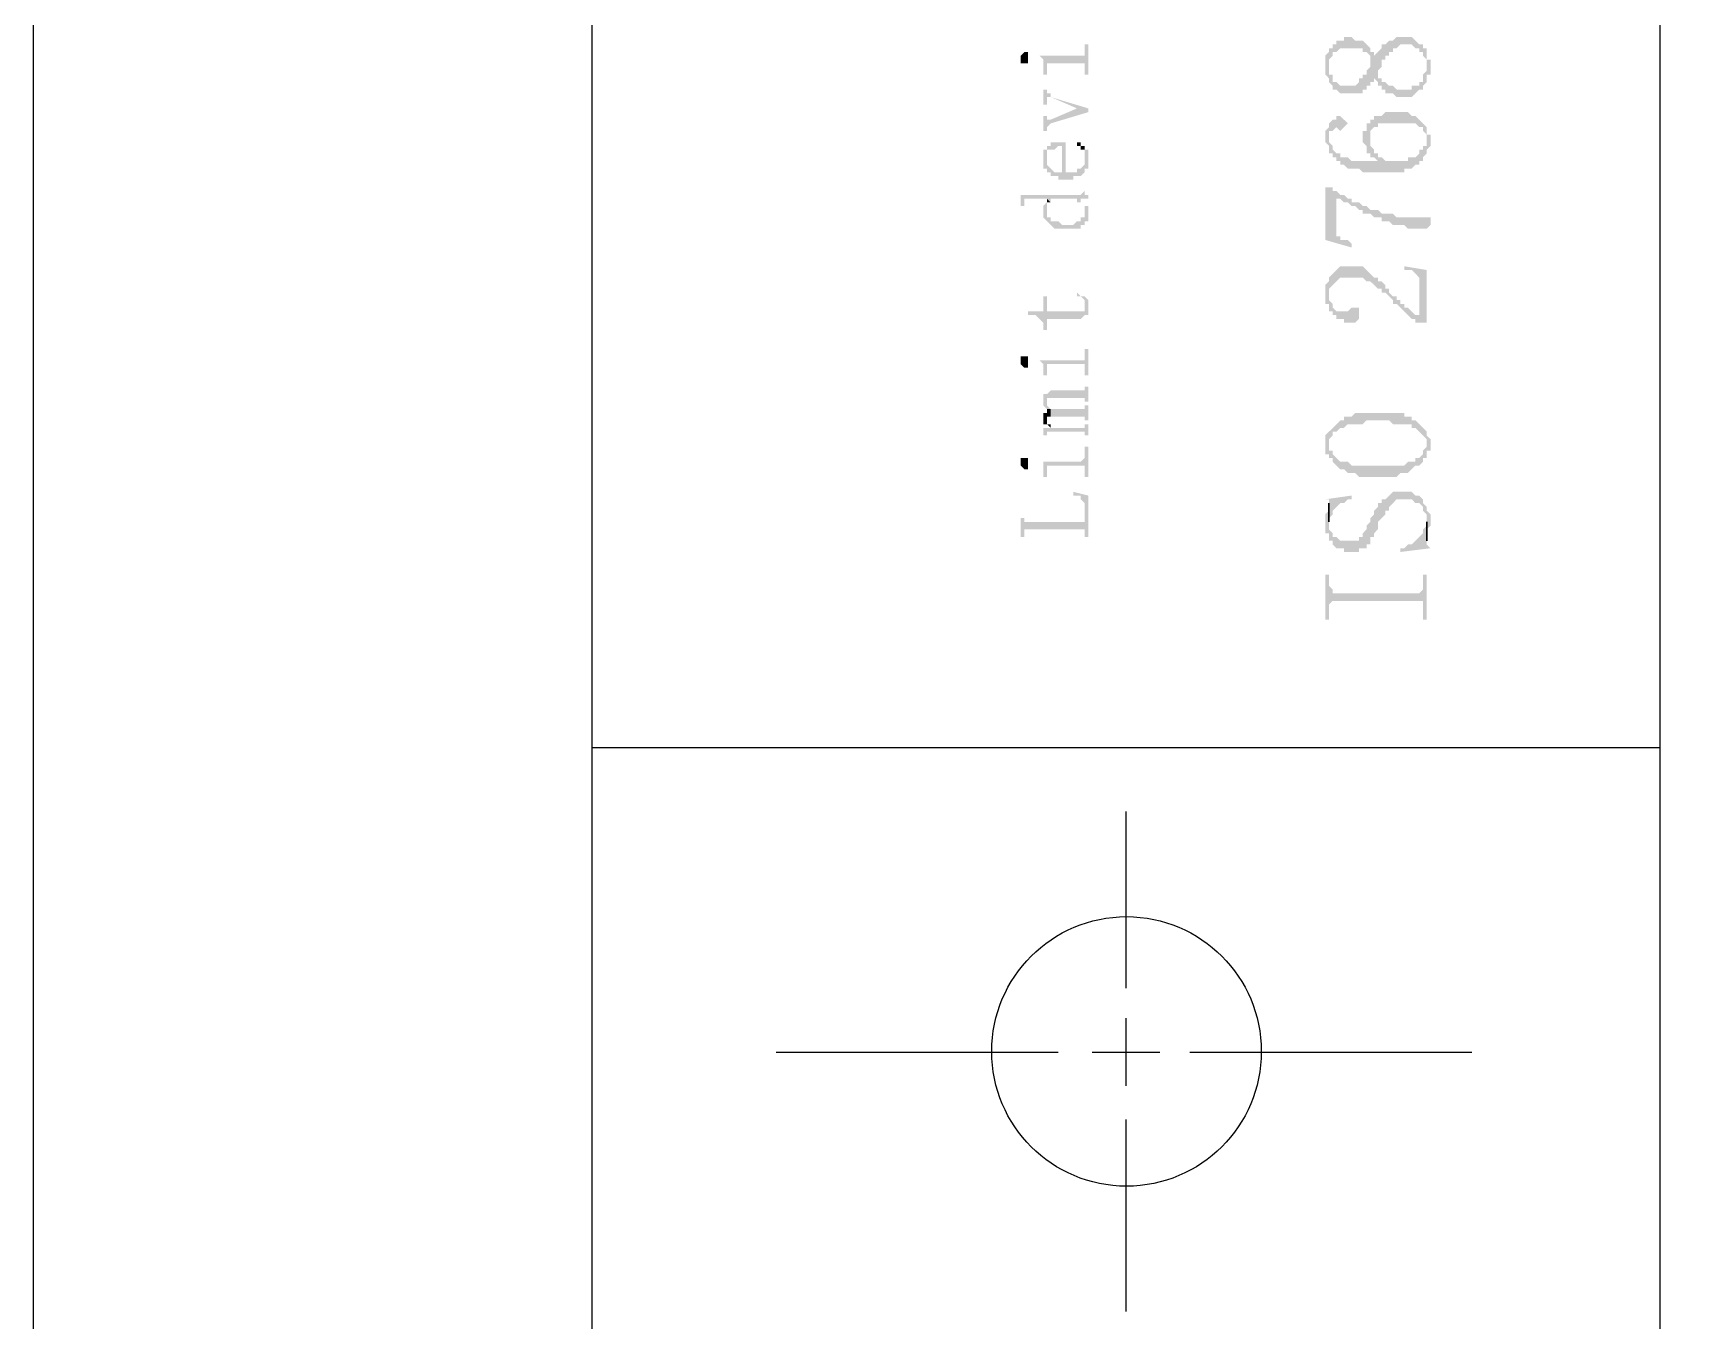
# Model space of a CAD drawing. Header units: millimetres. Extents: x 7018 to 13530, y 4187 to 5692.
# Drawn here: x 7018 to 7037.92, y 4710.3 to 4725.76 of the extents above; entities that cross this region are included whole.
import ezdxf

# ---------------------------------------------------------------- set-up
doc = ezdxf.new("R2010")
doc.units = ezdxf.units.MM

msp = doc.modelspace()

# ---------------------------------------------------------------- hatches: boundary and pattern name
at = {"transparency": 33554559}
for points in [[(7033.509, 4725.35), (7033.509, 4725.26), (7033.554, 4725.214), (7033.554, 4725.169), (7033.554, 4725.169), (7033.599, 4725.124), (7033.599, 4725.079), (7033.644, 4725.079), (7033.689, 4725.034), (7033.96, 4725.034), (7033.96, 4725.079), (7034.005, 4725.079), (7034.005, 4725.124), (7034.05, 4725.124), (7034.05, 4725.169), (7034.096, 4725.169), (7034.096, 4725.214), (7034.096, 4725.214), (7034.141, 4725.169), (7034.141, 4725.305), (7034.141, 4725.305), (7034.186, 4725.35), (7034.186, 4725.44), (7034.231, 4725.44), (7034.231, 4725.485), (7034.276, 4725.485), (7034.276, 4725.53), (7034.321, 4725.53), (7034.321, 4725.575), (7034.366, 4725.575), (7034.411, 4725.621), (7034.547, 4725.621), (7034.592, 4725.575), (7034.637, 4725.575), (7034.637, 4725.53), (7034.682, 4725.53), (7034.682, 4725.485), (7034.682, 4725.485), (7034.727, 4725.44), (7034.727, 4725.169), (7034.727, 4725.26), (7034.773, 4725.26), (7034.773, 4725.44), (7034.727, 4725.44), (7034.727, 4725.575), (7034.682, 4725.575), (7034.682, 4725.621), (7034.637, 4725.621), (7034.592, 4725.666), (7034.592, 4725.666), (7034.547, 4725.711), (7034.366, 4725.711), (7034.321, 4725.666), (7034.276, 4725.666), (7034.231, 4725.621), (7034.186, 4725.621), (7034.186, 4725.575), (7034.141, 4725.53), (7034.141, 4725.53), (7034.096, 4725.485), (7034.096, 4725.53), (7034.05, 4725.44), (7034.05, 4725.395), (7034.05, 4725.35), (7034.005, 4725.305), (7034.005, 4725.26), (7033.96, 4725.26), (7033.96, 4725.214), (7033.915, 4725.214), (7033.915, 4725.169), (7033.87, 4725.124), (7033.689, 4725.124), (7033.644, 4725.169), (7033.599, 4725.169), (7033.599, 4725.26), (7033.554, 4725.26), (7033.554, 4725.53), (7033.554, 4725.53), (7033.509, 4725.485), (7033.509, 4725.395)], [(7033.554, 4725.53), (7033.554, 4725.35), (7033.554, 4725.44), (7033.599, 4725.485), (7033.599, 4725.53), (7033.644, 4725.53), (7033.689, 4725.575), (7033.96, 4725.575), (7033.96, 4725.53), (7034.005, 4725.53), (7034.05, 4725.485), (7034.05, 4725.44), (7034.05, 4725.44), (7034.096, 4725.53), (7034.05, 4725.53), (7034.05, 4725.575), (7034.005, 4725.621), (7034.005, 4725.621), (7033.96, 4725.666), (7033.87, 4725.666), (7033.825, 4725.711), (7033.734, 4725.711), (7033.734, 4725.666), (7033.644, 4725.666), (7033.644, 4725.621), (7033.599, 4725.621), (7033.599, 4725.575), (7033.554, 4725.575)], [(7029.853, 4725.44), (7029.853, 4725.395), (7029.943, 4725.395), (7029.943, 4725.44), (7029.943, 4725.485), (7029.943, 4725.53), (7029.898, 4725.53), (7029.853, 4725.485), (7029.853, 4725.485)], [(7030.079, 4725.485), (7030.079, 4725.485), (7030.124, 4725.44), (7030.124, 4725.395), (7030.124, 4725.35), (7030.124, 4725.26), (7030.169, 4725.26), (7030.169, 4725.395), (7030.62, 4725.395), (7030.62, 4725.26), (7030.665, 4725.26), (7030.665, 4725.621), (7030.62, 4725.621), (7030.62, 4725.53), (7030.62, 4725.485), (7030.575, 4725.485)], [(7034.141, 4725.169), (7034.141, 4725.124), (7034.186, 4725.124), (7034.186, 4725.079), (7034.231, 4725.079), (7034.231, 4725.034), (7034.321, 4725.034), (7034.366, 4724.989), (7034.547, 4724.989), (7034.592, 4725.034), (7034.592, 4725.034), (7034.637, 4725.079), (7034.682, 4725.079), (7034.682, 4725.124), (7034.682, 4725.124), (7034.727, 4725.169), (7034.727, 4725.35), (7034.727, 4725.305), (7034.727, 4725.305), (7034.682, 4725.26), (7034.682, 4725.169), (7034.637, 4725.169), (7034.637, 4725.124), (7034.547, 4725.124), (7034.547, 4725.079), (7034.366, 4725.079), (7034.321, 4725.124), (7034.276, 4725.124), (7034.231, 4725.169), (7034.186, 4725.169), (7034.186, 4725.214), (7034.141, 4725.214), (7034.141, 4725.26)], [(7030.124, 4725.079), (7030.124, 4724.898), (7030.169, 4724.898), (7030.169, 4724.944), (7030.169, 4724.989), (7030.214, 4724.989), (7030.53, 4724.853), (7030.53, 4724.853), (7030.665, 4724.808), (7030.665, 4724.853), (7030.214, 4724.989), (7030.214, 4725.034), (7030.169, 4725.034), (7030.169, 4725.079), (7030.169, 4725.079)], [(7030.124, 4724.763), (7030.124, 4724.583), (7030.169, 4724.583), (7030.169, 4724.628), (7030.169, 4724.628), (7030.214, 4724.673), (7030.665, 4724.808), (7030.53, 4724.853), (7030.214, 4724.718), (7030.169, 4724.718), (7030.169, 4724.763), (7030.169, 4724.763)], [(7033.509, 4724.537), (7033.509, 4724.447), (7033.509, 4724.447), (7033.554, 4724.402), (7033.554, 4724.312), (7033.599, 4724.312), (7033.599, 4724.267), (7033.644, 4724.267), (7033.644, 4724.221), (7033.689, 4724.221), (7033.689, 4724.176), (7033.734, 4724.176), (7033.78, 4724.131), (7033.915, 4724.131), (7033.96, 4724.086), (7034.457, 4724.086), (7034.457, 4724.131), (7034.547, 4724.131), (7034.592, 4724.176), (7034.637, 4724.176), (7034.637, 4724.221), (7034.682, 4724.221), (7034.682, 4724.267), (7034.727, 4724.312), (7034.727, 4724.492), (7034.727, 4724.402), (7034.682, 4724.402), (7034.682, 4724.357), (7034.637, 4724.357), (7034.637, 4724.312), (7034.592, 4724.267), (7034.502, 4724.267), (7034.502, 4724.221), (7034.231, 4724.221), (7034.186, 4724.267), (7034.141, 4724.221), (7033.825, 4724.221), (7033.78, 4724.267), (7033.689, 4724.267), (7033.689, 4724.312), (7033.644, 4724.312), (7033.599, 4724.357), (7033.599, 4724.402), (7033.554, 4724.447), (7033.554, 4724.492), (7033.554, 4724.673), (7033.554, 4724.628), (7033.509, 4724.583), (7033.509, 4724.583)], [(7033.554, 4724.673), (7033.554, 4724.492), (7033.554, 4724.583), (7033.599, 4724.583), (7033.644, 4724.628), (7033.644, 4724.628), (7033.689, 4724.583), (7033.689, 4724.583), (7033.734, 4724.628), (7033.734, 4724.628), (7033.78, 4724.673), (7033.734, 4724.718), (7033.734, 4724.718), (7033.689, 4724.763), (7033.644, 4724.763), (7033.644, 4724.718), (7033.599, 4724.718)], [(7033.96, 4724.492), (7033.96, 4724.447), (7033.96, 4724.447), (7034.005, 4724.402), (7034.005, 4724.312), (7034.05, 4724.312), (7034.05, 4724.537), (7034.05, 4724.583), (7034.096, 4724.628), (7034.141, 4724.628), (7034.141, 4724.673), (7034.592, 4724.673), (7034.637, 4724.628), (7034.682, 4724.628), (7034.682, 4724.583), (7034.727, 4724.537), (7034.727, 4724.492), (7034.727, 4724.312), (7034.727, 4724.357), (7034.773, 4724.402), (7034.773, 4724.447), (7034.773, 4724.537), (7034.727, 4724.537), (7034.727, 4724.628), (7034.682, 4724.673), (7034.682, 4724.673), (7034.637, 4724.718), (7034.637, 4724.718), (7034.592, 4724.763), (7034.547, 4724.763), (7034.502, 4724.808), (7034.231, 4724.808), (7034.186, 4724.763), (7034.096, 4724.763), (7034.096, 4724.718), (7034.05, 4724.718), (7034.05, 4724.673), (7034.005, 4724.673), (7034.005, 4724.583), (7033.96, 4724.583), (7033.96, 4724.537)], [(7034.05, 4724.312), (7034.05, 4724.267), (7034.096, 4724.267), (7034.141, 4724.221), (7034.141, 4724.221), (7034.186, 4724.267), (7034.141, 4724.267), (7034.141, 4724.312), (7034.096, 4724.312), (7034.096, 4724.357), (7034.096, 4724.357), (7034.05, 4724.402), (7034.05, 4724.492)], [(7030.124, 4724.357), (7030.169, 4724.267), (7030.169, 4724.312), (7030.169, 4724.357), (7030.259, 4724.357), (7030.304, 4724.402), (7030.35, 4724.402), (7030.35, 4723.996), (7030.485, 4723.996), (7030.485, 4724.041), (7030.575, 4724.041), (7030.62, 4724.086), (7030.62, 4724.131), (7030.665, 4724.131), (7030.665, 4724.176), (7030.665, 4724.221), (7030.665, 4724.267), (7030.665, 4724.312), (7030.665, 4724.357), (7030.62, 4724.357), (7030.62, 4724.267), (7030.62, 4724.221), (7030.62, 4724.176), (7030.62, 4724.176), (7030.575, 4724.131), (7030.53, 4724.131), (7030.53, 4724.086), (7030.395, 4724.086), (7030.395, 4724.447), (7030.214, 4724.447), (7030.214, 4724.402), (7030.169, 4724.402), (7030.169, 4724.357), (7030.169, 4724.357)], [(7030.124, 4724.221), (7030.124, 4724.176), (7030.124, 4724.131), (7030.169, 4724.131), (7030.169, 4724.086), (7030.214, 4724.086), (7030.214, 4724.041), (7030.304, 4724.041), (7030.304, 4723.996), (7030.35, 4723.996), (7030.35, 4724.086), (7030.259, 4724.086), (7030.214, 4724.131), (7030.214, 4724.131), (7030.169, 4724.176), (7030.169, 4724.267), (7030.124, 4724.357), (7030.124, 4724.312), (7030.124, 4724.267)], [(7030.53, 4724.447), (7030.53, 4724.402), (7030.575, 4724.402), (7030.575, 4724.357), (7030.62, 4724.357), (7030.62, 4724.312), (7030.62, 4724.267), (7030.62, 4724.402), (7030.575, 4724.402), (7030.575, 4724.447)], [(7029.808, 4723.815), (7029.853, 4723.815), (7029.853, 4723.77), (7029.853, 4723.68), (7029.898, 4723.68), (7029.898, 4723.725), (7029.898, 4723.77), (7030.169, 4723.77), (7030.214, 4723.725), (7030.214, 4723.77), (7030.53, 4723.77), (7030.53, 4723.725), (7030.575, 4723.725), (7030.575, 4723.77), (7030.665, 4723.77), (7030.665, 4723.815), (7030.62, 4723.815), (7030.62, 4723.86), (7030.62, 4723.906), (7030.62, 4723.86), (7030.62, 4723.86), (7030.575, 4723.815), (7030.575, 4723.815)], [(7033.509, 4723.906), (7033.509, 4723.274), (7033.825, 4723.183), (7033.825, 4723.229), (7033.825, 4723.229), (7033.78, 4723.274), (7033.689, 4723.274), (7033.689, 4723.319), (7033.644, 4723.319), (7033.644, 4723.77), (7033.599, 4723.86), (7033.599, 4723.906)], [(7030.124, 4723.635), (7030.124, 4723.59), (7030.124, 4723.545), (7030.124, 4723.545), (7030.169, 4723.499), (7030.169, 4723.499), (7030.214, 4723.454), (7030.214, 4723.454), (7030.259, 4723.409), (7030.575, 4723.409), (7030.575, 4723.454), (7030.62, 4723.454), (7030.62, 4723.635), (7030.62, 4723.59), (7030.62, 4723.545), (7030.575, 4723.545), (7030.575, 4723.499), (7030.53, 4723.499), (7030.485, 4723.454), (7030.35, 4723.454), (7030.304, 4723.499), (7030.214, 4723.499), (7030.214, 4723.545), (7030.169, 4723.545), (7030.169, 4723.59), (7030.169, 4723.725), (7030.124, 4723.68)], [(7030.169, 4723.725), (7030.169, 4723.635), (7030.169, 4723.68), (7030.169, 4723.725), (7030.214, 4723.725), (7030.169, 4723.77)], [(7030.575, 4723.725), (7030.62, 4723.725), (7030.62, 4723.68), (7030.62, 4723.635), (7030.62, 4723.499), (7030.665, 4723.499), (7030.665, 4723.545), (7030.665, 4723.59), (7030.665, 4723.635), (7030.665, 4723.68), (7030.62, 4723.68), (7030.62, 4723.725), (7030.575, 4723.725), (7030.575, 4723.77)], [(7033.599, 4723.86), (7033.644, 4723.77), (7033.689, 4723.77), (7033.734, 4723.725), (7033.78, 4723.725), (7033.825, 4723.68), (7033.87, 4723.68), (7033.915, 4723.635), (7033.96, 4723.635), (7033.96, 4723.59), (7034.05, 4723.59), (7034.096, 4723.545), (7034.186, 4723.545), (7034.186, 4723.499), (7034.276, 4723.499), (7034.321, 4723.454), (7034.457, 4723.454), (7034.502, 4723.409), (7034.727, 4723.409), (7034.773, 4723.454), (7034.773, 4723.545), (7034.366, 4723.545), (7034.321, 4723.59), (7034.186, 4723.59), (7034.141, 4723.635), (7034.05, 4723.635), (7034.005, 4723.68), (7033.96, 4723.68), (7033.915, 4723.725), (7033.825, 4723.725), (7033.825, 4723.77), (7033.78, 4723.77), (7033.734, 4723.815), (7033.689, 4723.815), (7033.644, 4723.86)], [(7033.509, 4722.642), (7033.509, 4722.506), (7033.554, 4722.506), (7033.554, 4722.461), (7033.554, 4722.642), (7033.554, 4722.687), (7033.599, 4722.732), (7033.599, 4722.732), (7033.644, 4722.777), (7033.644, 4722.777), (7033.689, 4722.822), (7033.96, 4722.822), (7034.005, 4722.777), (7034.05, 4722.777), (7034.096, 4722.732), (7034.096, 4722.732), (7034.141, 4722.687), (7034.186, 4722.687), (7034.186, 4722.642), (7034.231, 4722.642), (7034.276, 4722.597), (7034.276, 4722.597), (7034.321, 4722.552), (7034.321, 4722.506), (7034.366, 4722.506), (7034.411, 4722.461), (7034.411, 4722.461), (7034.457, 4722.416), (7034.457, 4722.416), (7034.502, 4722.371), (7034.502, 4722.371), (7034.547, 4722.326), (7034.592, 4722.326), (7034.592, 4722.281), (7034.637, 4722.281), (7034.637, 4722.371), (7034.592, 4722.371), (7034.547, 4722.416), (7034.502, 4722.461), (7034.457, 4722.461), (7034.457, 4722.506), (7034.411, 4722.506), (7034.411, 4722.552), (7034.366, 4722.552), (7034.366, 4722.597), (7034.321, 4722.597), (7034.276, 4722.642), (7034.276, 4722.687), (7034.231, 4722.687), (7034.231, 4722.732), (7034.186, 4722.777), (7034.141, 4722.777), (7034.141, 4722.822), (7034.096, 4722.822), (7034.05, 4722.868), (7034.05, 4722.868), (7034.005, 4722.913), (7034.005, 4722.913), (7033.96, 4722.958), (7033.689, 4722.958), (7033.644, 4722.913), (7033.644, 4722.913), (7033.599, 4722.868), (7033.599, 4722.868), (7033.554, 4722.822), (7033.554, 4722.777), (7033.509, 4722.732), (7033.509, 4722.687), (7033.509, 4722.687)], [(7034.457, 4722.958), (7034.457, 4722.913), (7034.547, 4722.913), (7034.592, 4722.868), (7034.592, 4722.868), (7034.637, 4722.822), (7034.637, 4722.281), (7034.727, 4722.281), (7034.727, 4722.913)], [(7029.943, 4722.416), (7029.943, 4722.371), (7030.034, 4722.371), (7030.079, 4722.326), (7030.079, 4722.326), (7030.124, 4722.281), (7030.124, 4722.236), (7030.124, 4722.191), (7030.169, 4722.191), (7030.169, 4722.326), (7030.575, 4722.326), (7030.62, 4722.371), (7030.665, 4722.371), (7030.62, 4722.506), (7030.62, 4722.461), (7030.62, 4722.416), (7030.169, 4722.416), (7030.169, 4722.597), (7030.124, 4722.597), (7030.124, 4722.416)], [(7030.53, 4722.597), (7030.575, 4722.597), (7030.62, 4722.552), (7030.62, 4722.506), (7030.62, 4722.506), (7030.665, 4722.371), (7030.665, 4722.416), (7030.665, 4722.461), (7030.665, 4722.506), (7030.665, 4722.552), (7030.665, 4722.552), (7030.62, 4722.597), (7030.575, 4722.597), (7030.53, 4722.642), (7030.53, 4722.642)], [(7033.554, 4722.461), (7033.554, 4722.416), (7033.599, 4722.416), (7033.599, 4722.371), (7033.644, 4722.371), (7033.644, 4722.326), (7033.734, 4722.326), (7033.734, 4722.281), (7033.87, 4722.281), (7033.915, 4722.326), (7033.915, 4722.416), (7033.915, 4722.461), (7033.825, 4722.461), (7033.78, 4722.416), (7033.644, 4722.416), (7033.599, 4722.461), (7033.599, 4722.506), (7033.554, 4722.552), (7033.554, 4722.597)], [(7030.079, 4721.829), (7030.079, 4721.829), (7030.124, 4721.784), (7030.124, 4721.739), (7030.124, 4721.694), (7030.124, 4721.649), (7030.169, 4721.649), (7030.169, 4721.739), (7030.169, 4721.784), (7030.62, 4721.784), (7030.62, 4721.739), (7030.62, 4721.649), (7030.665, 4721.649), (7030.665, 4721.965), (7030.62, 4721.965), (7030.62, 4721.875), (7030.62, 4721.829), (7030.575, 4721.829)], [(7029.853, 4721.829), (7029.853, 4721.784), (7029.853, 4721.784), (7029.898, 4721.739), (7029.943, 4721.739), (7029.943, 4721.784), (7029.943, 4721.829), (7029.943, 4721.875), (7029.853, 4721.875)], [(7030.169, 4721.423), (7030.169, 4721.333), (7030.169, 4721.378), (7030.62, 4721.378), (7030.62, 4721.333), (7030.665, 4721.333), (7030.665, 4721.514), (7030.62, 4721.514), (7030.62, 4721.468), (7030.214, 4721.468)], [(7030.124, 4721.333), (7030.124, 4721.288), (7030.124, 4721.288), (7030.169, 4721.243), (7030.214, 4721.243), (7030.214, 4721.152), (7030.62, 4721.152), (7030.62, 4721.107), (7030.665, 4721.107), (7030.665, 4721.288), (7030.62, 4721.288), (7030.62, 4721.243), (7030.214, 4721.243), (7030.169, 4721.288), (7030.169, 4721.333), (7030.169, 4721.423), (7030.124, 4721.423), (7030.124, 4721.378)], [(7030.124, 4721.152), (7030.124, 4721.107), (7030.124, 4721.062), (7030.169, 4721.062), (7030.169, 4721.152), (7030.214, 4721.152), (7030.214, 4721.243), (7030.169, 4721.243), (7030.169, 4721.198), (7030.124, 4721.198)], [(7030.169, 4721.062), (7030.169, 4721.062), (7030.214, 4721.017), (7030.214, 4721.062), (7030.169, 4721.062), (7030.169, 4721.107), (7030.169, 4721.107)], [(7033.554, 4720.972), (7033.554, 4720.837), (7033.554, 4720.882), (7033.554, 4720.882), (7033.599, 4720.927), (7033.599, 4720.972), (7033.644, 4720.972), (7033.689, 4721.017), (7033.734, 4721.017), (7033.78, 4721.062), (7033.96, 4721.062), (7034.005, 4721.107), (7034.276, 4721.107), (7034.321, 4721.062), (7034.547, 4721.062), (7034.547, 4721.017), (7034.592, 4721.017), (7034.637, 4720.972), (7034.637, 4720.972), (7034.682, 4720.927), (7034.682, 4720.927), (7034.727, 4720.882), (7034.727, 4720.837), (7034.727, 4720.972), (7034.682, 4721.017), (7034.682, 4721.017), (7034.637, 4721.062), (7034.637, 4721.062), (7034.592, 4721.107), (7034.547, 4721.107), (7034.547, 4721.152), (7034.457, 4721.152), (7034.457, 4721.198), (7033.87, 4721.198), (7033.825, 4721.152), (7033.734, 4721.152), (7033.734, 4721.107), (7033.689, 4721.107), (7033.644, 4721.062), (7033.644, 4721.062), (7033.599, 4721.017), (7033.599, 4721.017)], [(7030.124, 4721.017), (7030.124, 4720.972), (7030.124, 4720.927), (7030.169, 4720.927), (7030.169, 4720.972), (7030.62, 4720.972), (7030.62, 4720.927), (7030.665, 4720.927), (7030.665, 4721.062), (7030.62, 4721.062), (7030.62, 4721.017), (7030.214, 4721.017), (7030.214, 4721.062), (7030.214, 4721.017)], [(7033.509, 4720.837), (7033.509, 4720.701), (7033.554, 4720.701), (7033.554, 4720.656), (7033.599, 4720.656), (7033.599, 4720.611), (7033.644, 4720.566), (7033.644, 4720.566), (7033.689, 4720.521), (7033.734, 4720.521), (7033.78, 4720.476), (7033.87, 4720.476), (7033.915, 4720.43), (7034.366, 4720.43), (7034.411, 4720.476), (7034.502, 4720.476), (7034.547, 4720.521), (7034.547, 4720.521), (7034.592, 4720.566), (7034.637, 4720.566), (7034.682, 4720.611), (7034.682, 4720.656), (7034.727, 4720.656), (7034.727, 4720.746), (7034.773, 4720.746), (7034.773, 4720.837), (7034.773, 4720.882), (7034.727, 4720.927), (7034.727, 4720.972), (7034.727, 4720.837), (7034.727, 4720.791), (7034.682, 4720.746), (7034.682, 4720.701), (7034.637, 4720.656), (7034.592, 4720.656), (7034.592, 4720.611), (7034.502, 4720.611), (7034.457, 4720.566), (7033.825, 4720.566), (7033.78, 4720.611), (7033.689, 4720.611), (7033.644, 4720.656), (7033.644, 4720.656), (7033.599, 4720.701), (7033.599, 4720.746), (7033.554, 4720.746), (7033.554, 4720.972), (7033.554, 4720.972), (7033.509, 4720.927)], [(7030.079, 4720.611), (7030.124, 4720.611), (7030.124, 4720.566), (7030.124, 4720.521), (7030.124, 4720.476), (7030.124, 4720.43), (7030.169, 4720.43), (7030.169, 4720.521), (7030.169, 4720.566), (7030.62, 4720.566), (7030.62, 4720.43), (7030.665, 4720.43), (7030.665, 4720.791), (7030.62, 4720.791), (7030.62, 4720.656), (7030.62, 4720.656), (7030.575, 4720.611)], [(7029.853, 4720.611), (7029.853, 4720.566), (7029.853, 4720.566), (7029.898, 4720.521), (7029.943, 4720.521), (7029.943, 4720.566), (7029.943, 4720.611), (7029.943, 4720.656), (7029.853, 4720.656)], [(7030.485, 4720.25), (7030.485, 4720.205), (7030.575, 4720.205), (7030.575, 4720.16), (7030.575, 4720.16), (7030.62, 4720.114), (7030.62, 4719.708), (7030.665, 4719.708), (7030.665, 4720.205)], [(7033.509, 4719.889), (7033.509, 4719.753), (7033.554, 4719.753), (7033.554, 4719.663), (7033.599, 4719.663), (7033.599, 4719.618), (7033.599, 4719.618), (7033.644, 4719.573), (7033.734, 4719.573), (7033.734, 4719.528), (7033.915, 4719.528), (7033.915, 4719.573), (7034.005, 4719.573), (7034.005, 4719.618), (7034.05, 4719.618), (7034.05, 4719.708), (7034.096, 4719.708), (7034.096, 4719.753), (7034.141, 4719.799), (7034.141, 4719.889), (7034.186, 4719.934), (7034.186, 4719.934), (7034.231, 4719.979), (7034.231, 4720.024), (7034.276, 4720.024), (7034.276, 4720.069), (7034.276, 4720.069), (7034.321, 4720.114), (7034.321, 4720.114), (7034.366, 4720.16), (7034.547, 4720.16), (7034.592, 4720.114), (7034.637, 4720.114), (7034.682, 4720.069), (7034.682, 4720.024), (7034.727, 4719.979), (7034.727, 4719.753), (7034.727, 4719.799), (7034.773, 4719.844), (7034.773, 4719.889), (7034.773, 4719.979), (7034.727, 4720.024), (7034.727, 4720.069), (7034.727, 4720.069), (7034.682, 4720.114), (7034.682, 4720.16), (7034.682, 4720.16), (7034.637, 4720.205), (7034.592, 4720.205), (7034.547, 4720.25), (7034.321, 4720.25), (7034.276, 4720.205), (7034.276, 4720.205), (7034.231, 4720.16), (7034.186, 4720.16), (7034.186, 4720.114), (7034.141, 4720.114), (7034.141, 4720.069), (7034.096, 4720.024), (7034.096, 4719.979), (7034.05, 4719.934), (7034.05, 4719.889), (7034.005, 4719.844), (7034.005, 4719.799), (7033.96, 4719.753), (7033.96, 4719.708), (7033.915, 4719.708), (7033.915, 4719.663), (7033.689, 4719.663), (7033.644, 4719.708), (7033.599, 4719.708), (7033.599, 4719.753), (7033.599, 4719.753), (7033.554, 4719.799), (7033.554, 4720.069), (7033.554, 4720.024), (7033.509, 4719.979), (7033.509, 4719.934), (7033.509, 4719.934)], [(7033.509, 4720.16), (7033.554, 4720.16), (7033.554, 4719.934), (7033.599, 4719.979), (7033.599, 4720.024), (7033.599, 4720.024), (7033.644, 4720.069), (7033.644, 4720.069), (7033.689, 4720.114), (7033.734, 4720.114), (7033.78, 4720.16), (7033.825, 4720.16), (7033.825, 4720.205)], [(7029.853, 4719.934), (7029.853, 4719.708), (7029.898, 4719.708), (7029.898, 4719.753), (7029.898, 4719.799), (7030.62, 4719.799), (7030.62, 4719.753), (7030.62, 4719.934), (7030.62, 4719.889), (7029.898, 4719.889), (7029.898, 4719.934), (7029.898, 4719.934)], [(7034.411, 4719.573), (7034.411, 4719.528), (7034.773, 4719.573), (7034.727, 4719.618), (7034.727, 4719.663), (7034.727, 4719.844), (7034.682, 4719.799), (7034.682, 4719.753), (7034.682, 4719.753), (7034.637, 4719.708), (7034.637, 4719.708), (7034.592, 4719.663), (7034.592, 4719.663), (7034.547, 4719.618), (7034.502, 4719.618), (7034.457, 4719.573)], [(7033.509, 4719.257), (7033.509, 4718.715), (7033.554, 4718.715), (7033.554, 4718.896), (7033.599, 4718.941), (7034.682, 4718.941), (7034.682, 4718.715), (7034.727, 4718.715), (7034.727, 4719.257), (7034.682, 4719.257), (7034.682, 4719.122), (7034.682, 4719.076), (7034.682, 4719.076), (7034.637, 4719.031), (7033.599, 4719.031), (7033.599, 4719.076), (7033.599, 4719.076), (7033.554, 4719.122), (7033.554, 4719.257)]]:
    msp.add_hatch(color=256, dxfattribs=at).paths.add_polyline_path(points)

# ---------------------------------------------------------------- linework, layer by layer
msp.add_line((7024.708, 4815.918), (7024.708, 4529.177))
for points in [[(7438.001, 4524.918), (7438.001, 4821.918), (7018.001, 4821.918), (7018.001, 4524.918)], [(7033.554, 4720.069), (7033.554, 4719.889), (7033.554, 4719.934), (7033.554, 4720.114), (7033.554, 4720.114)], [(7034.727, 4719.844), (7034.727, 4719.663), (7034.727, 4719.889), (7034.727, 4719.889)]]:
    msp.add_lwpolyline(points, close=True)
for points in [[(7037.526, 4815.918), (7037.526, 4529.177)], [(7024.708, 4717.181), (7037.526, 4717.181)], [(7031.117, 4716.414), (7031.117, 4714.292)], [(7031.117, 4713.931), (7031.117, 4713.119)], [(7026.92, 4713.525), (7030.304, 4713.525)], [(7030.711, 4713.525), (7031.523, 4713.525)], [(7031.884, 4713.525), (7035.269, 4713.525)], [(7031.117, 4712.713), (7031.117, 4710.411)]]:
    msp.add_lwpolyline(points)
msp.add_circle((7031.124, 4713.532), 1.618)

doc.saveas('drawing.dxf')
